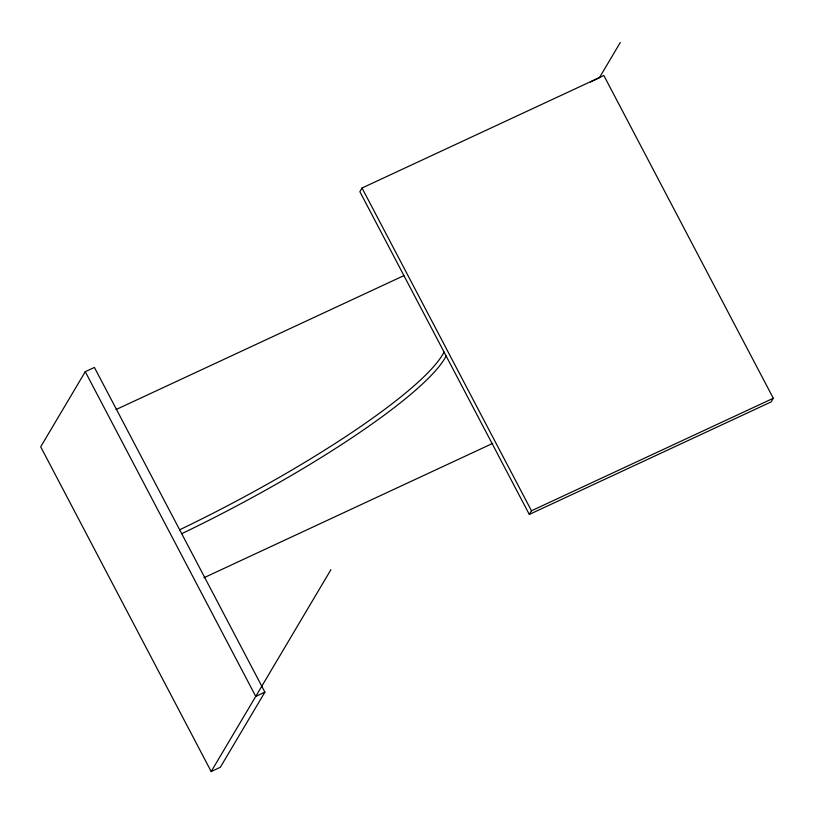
<?xml version="1.0" encoding="UTF-8"?>
<svg xmlns="http://www.w3.org/2000/svg" width="814" height="814" viewBox="0 0 814 814"><rect width="100%" height="100%" fill="white"/><g stroke="black" fill="none" stroke-linecap="round" stroke-linejoin="round"><path stroke-width="1.22" d="M85.267 371.683L40.7 446.815L211.182 771.53L220.329 767.276L264.896 692.144L94.414 367.429L85.267 371.683L255.749 696.397L264.896 692.144M362.027 188.014L359.859 191.666L529.304 514.428L771.133 401.913L773.3 398.26L603.846 75.499L362.027 188.014L531.471 510.775L529.304 514.428M620.309 42.47L599.348 77.798L590.394 81.97M211.182 771.53L330.911 569.688M116.107 409.534L403.836 275.651M203.887 577.777L492.704 443.386M531.471 510.775L773.3 398.26M446.123 355.983A269.475 46.327 -27.7 0 1 181.715 533.699M444.068 352.065A269.475 46.327 -27.7 0 1 179.66 529.782"/></g></svg>
